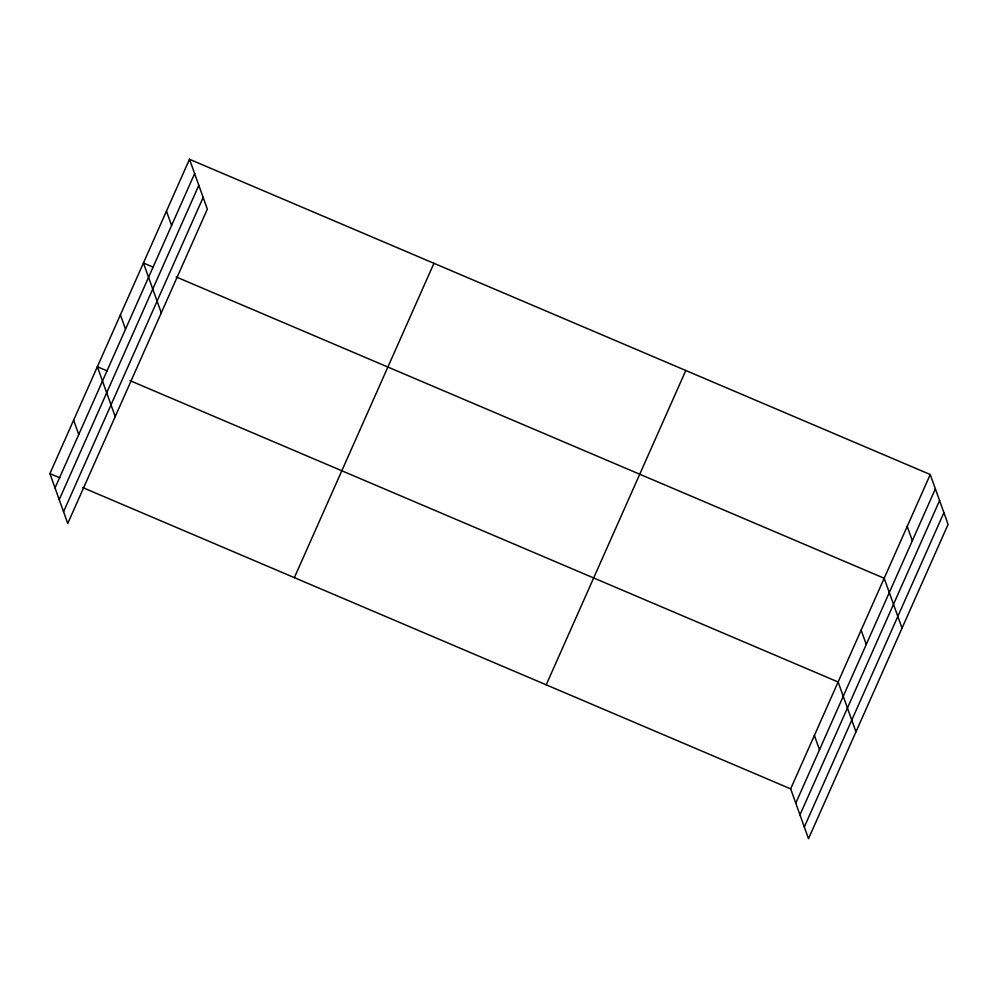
<?xml version="1.0" encoding="UTF-8"?>
<svg xmlns="http://www.w3.org/2000/svg" width="998" height="998" viewBox="0 0 998 998"><rect width="100%" height="100%" fill="white"/><g stroke="black" fill="none" stroke-linecap="round" stroke-linejoin="round"><path stroke-width="1.5" d="M189.495 159.281L207.347 209.143L67.752 523.476L49.9 473.601L189.495 159.281L930.248 474.524L948.1 524.399L808.505 838.719L790.653 788.857L930.248 474.524M55.027 487.922L194.622 173.59M59.231 499.649L198.827 185.329M63.548 511.737L203.155 197.417M294.348 577.642L433.943 263.31M546.205 684.828L685.801 370.495M795.768 803.165L935.375 488.845M799.972 814.904L939.567 500.572M804.301 826.993L943.896 512.66M153.38 267.239L143.425 263.01L161.289 312.873M176.122 276.92L884.178 578.254L902.03 628.116M107.31 370.969L97.367 366.74L115.219 416.603M130.052 380.65L838.108 681.983L855.972 731.846M49.9 473.601L59.843 477.842M82.585 487.511L790.653 788.857M907.207 526.395L912.334 540.704M861.149 630.125L866.264 644.434M814.38 735.414L819.508 749.735M166.466 211.139L171.594 225.461M120.396 314.869L125.523 329.19M73.627 420.17L78.755 434.479"/></g></svg>
